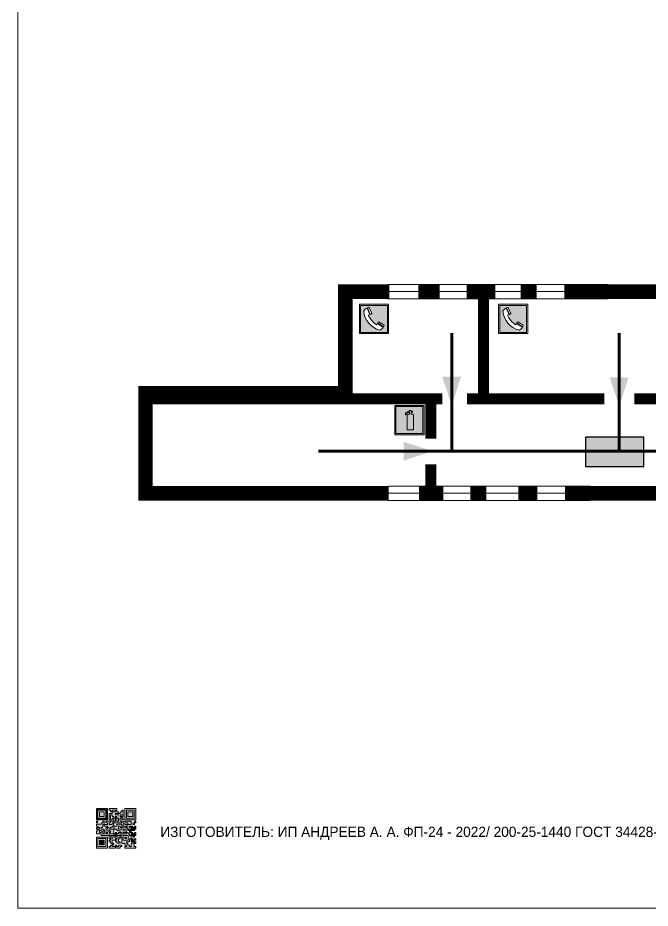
# Model space of a CAD drawing. Header units: millimetres. Extents: x 13114 to 67229, y 22859 to 38520.
# Drawn here: x 22563.4 to 22736.3, y 34764.7 to 35007.8 of the extents above; entities that cross this region are included whole.
import ezdxf

# ---------------------------------------------------------------- set-up
doc = ezdxf.new("R2010")
doc.units = ezdxf.units.MM
doc.layers.add('План_Штампы', color=7, linetype='Continuous')
doc.styles.add('обычный', font='arial.ttf')

# ---------------------------------------------------------------- blocks, each defined once
blk = doc.blocks.new('QR')
at = {"lineweight": 0}
h = blk.add_hatch(color=256, dxfattribs=at)
h.dxf.hatch_style = 1
h.paths.add_polyline_path([(9241.16, 2687.38), (9242.01, 2687.38), (9242.01, 2687.83), (9241.59, 2687.83), (9241.59, 2688.68), (9239.45, 2688.68), (9239.45, 2688.25), (9239.86, 2688.25), (9239.86, 2687.83), (9240.29, 2687.83), (9240.29, 2688.25), (9241.16, 2688.25), (9241.16, 2687.83), (9240.29, 2687.83), (9240.29, 2687.38), (9239.45, 2687.38), (9239.45, 2685.22), (9238.57, 2685.22), (9238.57, 2684.8), (9239.02, 2684.8), (9239.02, 2684.37), (9238.13, 2684.37), (9238.13, 2683.92), (9239.02, 2683.92), (9239.02, 2683.5), (9239.44, 2683.5), (9239.44, 2682.64), (9239.87, 2682.64), (9239.87, 2682.18), (9239.44, 2682.18), (9239.44, 2682.64), (9238.13, 2682.64), (9238.13, 2681.76), (9237.71, 2681.76), (9237.71, 2682.64), (9238.13, 2682.64), (9238.13, 2683.07), (9237.27, 2683.07), (9237.27, 2683.51), (9237.71, 2683.51), (9237.71, 2684.37), (9238.13, 2684.37), (9238.13, 2685.22), (9237.71, 2685.22), (9237.71, 2684.8), (9237.28, 2684.8), (9237.28, 2684.38), (9235.98, 2684.38), (9235.98, 2683.92), (9236.4, 2683.92), (9236.4, 2683.49), (9236.84, 2683.49), (9236.84, 2683.07), (9236.4, 2683.07), (9236.4, 2682.64), (9235.98, 2682.64), (9235.98, 2681.76), (9237.29, 2681.76), (9237.29, 2681.33), (9239.43, 2681.33), (9239.43, 2681.76), (9240.74, 2681.76), (9240.74, 2683.05), (9239.87, 2683.05), (9239.87, 2683.5), (9240.29, 2683.5), (9240.29, 2683.91), (9240.74, 2683.91), (9240.74, 2684.81), (9240.29, 2684.81), (9240.29, 2684.79), (9240.29, 2684.37), (9239.45, 2684.37), (9239.45, 2684.8), (9239.87, 2684.8), (9239.87, 2685.21), (9240.74, 2685.21), (9240.74, 2686.1), (9240.29, 2686.1), (9240.29, 2685.64), (9239.86, 2685.64), (9239.86, 2686.95), (9240.29, 2686.95), (9240.29, 2686.52), (9240.74, 2686.52), (9240.74, 2686.1), (9241.16, 2686.1), (9241.16, 2686.53), (9241.59, 2686.53), (9241.59, 2686.1), (9242.02, 2686.1), (9242.02, 2685.21), (9241.59, 2685.21), (9241.59, 2686.1), (9241.16, 2686.1), (9241.16, 2685.21), (9240.74, 2685.21), (9240.74, 2684.81), (9242.89, 2684.81), (9242.89, 2685.22), (9242.47, 2685.22), (9242.47, 2686.11), (9242.89, 2686.11), (9242.89, 2686.52), (9242.46, 2686.52), (9242.46, 2686.95), (9242.89, 2686.95), (9242.89, 2686.52), (9243.32, 2686.52), (9243.32, 2688.26), (9242.9, 2688.26), (9242.9, 2687.83), (9242.47, 2687.83), (9242.47, 2687.38), (9242.01, 2687.38), (9242.01, 2686.94), (9241.16, 2686.94)])
h.paths.add_polyline_path([(9239.02, 2682.18), (9239.02, 2681.76), (9238.54, 2681.76), (9238.54, 2682.18)], flags=16)
h.paths.add_polyline_path([(9237.27, 2682.65), (9237.27, 2682.19), (9236.83, 2682.19), (9236.83, 2682.65)], flags=16)
h = blk.add_hatch(color=256, dxfattribs=at)
h.dxf.hatch_style = 1
h.paths.add_polyline_path([(9238.15, 2687.83), (9236.83, 2687.83), (9236.83, 2686.52), (9238.15, 2686.52)], flags=0)
h.paths.add_polyline_path([(9239.01, 2685.65), (9239.01, 2688.68), (9235.98, 2688.68), (9235.98, 2685.65)])
h.paths.add_polyline_path([(9236.41, 2686.1), (9236.41, 2688.26), (9238.56, 2688.26), (9238.56, 2686.1)], flags=16)
h.paths.add_polyline_path([(9236.83, 2686.52), (9236.83, 2687.83), (9238.15, 2687.83), (9238.15, 2686.52)], flags=0)
h = blk.add_hatch(color=256, dxfattribs=at)
h.dxf.hatch_style = 1
h.paths.add_polyline_path([(9238.15, 2686.52), (9238.15, 2687.83), (9236.83, 2687.83), (9236.83, 2686.52)])
h.paths.add_polyline_path([(9245.91, 2686.52), (9245.91, 2687.83), (9244.59, 2687.83), (9244.59, 2686.52)], flags=0)
h.paths.add_polyline_path([(9246.77, 2685.65), (9246.77, 2688.68), (9243.74, 2688.68), (9243.74, 2685.65)])
h.paths.add_polyline_path([(9244.17, 2686.1), (9244.17, 2688.26), (9246.32, 2688.26), (9246.32, 2686.1)], flags=16)
h.paths.add_polyline_path([(9244.59, 2686.52), (9244.59, 2687.83), (9245.91, 2687.83), (9245.91, 2686.52)], flags=0)
h = blk.add_hatch(color=256, dxfattribs=at)
h.dxf.hatch_style = 1
h.paths.add_polyline_path([(9240.75, 2681.76), (9240.75, 2681.35), (9241.17, 2681.35), (9241.17, 2681.76)])
h.paths.add_polyline_path([(9241.6, 2682.18), (9241.17, 2682.18), (9241.17, 2681.76), (9241.6, 2681.76)])
h.paths.add_polyline_path([(9242.47, 2681.34), (9242.47, 2682.19), (9242.02, 2682.19), (9242.02, 2681.76), (9241.6, 2681.76), (9241.6, 2681.34)])
h.paths.add_polyline_path([(9239.87, 2678.3), (9239.44, 2678.3), (9239.44, 2677.89), (9241.17, 2677.89), (9241.17, 2678.3), (9240.28, 2678.3), (9240.28, 2678.73), (9239.87, 2678.73)])
h.paths.add_polyline_path([(9240.75, 2678.73), (9240.75, 2679.19), (9240.28, 2679.19), (9240.28, 2678.73)])
h.paths.add_polyline_path([(9241.6, 2678.73), (9241.17, 2678.73), (9241.17, 2678.3), (9241.6, 2678.3)])
h.paths.add_polyline_path([(9242.02, 2678.3), (9241.6, 2678.3), (9241.6, 2677.89), (9242.48, 2677.89), (9242.48, 2678.31), (9242.9, 2678.31), (9242.9, 2678.73), (9242.02, 2678.73)])
h.paths.add_polyline_path([(9246.36, 2684.37), (9246.36, 2684.79), (9245.93, 2684.79), (9245.93, 2684.37)])
h.paths.add_polyline_path([(9246.78, 2685.2), (9246.36, 2685.2), (9246.36, 2684.79), (9246.78, 2684.79)])
h.paths.add_polyline_path([(9245.91, 2687.83), (9244.59, 2687.83), (9244.59, 2686.52), (9245.91, 2686.52)])
h = blk.add_hatch(color=256, dxfattribs=at)
h.dxf.hatch_style = 1
h.paths.add_polyline_path([(9243.32, 2686.11), (9242.89, 2686.11), (9242.89, 2685.64), (9243.32, 2685.64)])
h.paths.add_polyline_path([(9239.02, 2683.07), (9239.02, 2683.5), (9238.56, 2683.5), (9238.56, 2683.07)])
h.paths.add_polyline_path([(9236.4, 2684.8), (9236.4, 2685.22), (9235.98, 2685.22), (9235.98, 2684.8)])
h.paths.add_polyline_path([(9236.4, 2683.07), (9236.4, 2683.49), (9235.98, 2683.49), (9235.98, 2683.07)])
h = blk.add_hatch(color=256, dxfattribs=at)
h.dxf.hatch_style = 1
h.paths.add_polyline_path([(9243.32, 2682.64), (9243.32, 2683.07), (9244.62, 2683.07), (9244.62, 2684.37), (9243.74, 2684.37), (9243.74, 2684.8), (9244.62, 2684.8), (9244.62, 2684.37), (9245.48, 2684.37), (9245.48, 2685.22), (9243.32, 2685.22), (9243.32, 2683.5), (9242.89, 2683.5), (9242.89, 2683.06), (9242.01, 2683.06), (9242.01, 2683.91), (9242.47, 2683.91), (9242.47, 2683.5), (9242.89, 2683.5), (9242.89, 2684.38), (9241.59, 2684.38), (9241.59, 2683.91), (9240.74, 2683.91), (9240.74, 2683.05), (9241.59, 2683.05), (9241.59, 2682.64), (9242.47, 2682.64), (9242.47, 2682.19), (9242.91, 2682.19), (9242.91, 2681.34), (9242.48, 2681.34), (9242.48, 2680.91), (9242.91, 2680.91), (9242.91, 2679.17), (9243.75, 2679.17), (9243.75, 2678.73), (9244.2, 2678.73), (9244.2, 2678.3), (9243.75, 2678.3), (9243.75, 2677.88), (9246.78, 2677.88), (9246.78, 2678.3), (9246.35, 2678.3), (9246.35, 2679.19), (9245.48, 2679.19), (9245.48, 2678.31), (9245.05, 2678.31), (9245.05, 2678.73), (9244.62, 2678.73), (9244.62, 2679.19), (9244.2, 2679.19), (9244.2, 2679.61), (9245.05, 2679.61), (9245.05, 2680.46), (9245.48, 2680.46), (9245.48, 2681.34), (9245.04, 2681.34), (9245.04, 2681.76), (9244.63, 2681.76), (9244.63, 2682.19), (9244.21, 2682.19), (9244.21, 2681.76), (9243.32, 2681.76), (9243.32, 2682.19), (9244.21, 2682.19), (9244.21, 2682.64)])
h.paths.add_polyline_path([(9243.75, 2683.49), (9243.75, 2683.92), (9244.21, 2683.92), (9244.21, 2683.49)], flags=16)
h.paths.add_polyline_path([(9243.32, 2681.34), (9244.63, 2681.34), (9244.63, 2680.04), (9243.32, 2680.04)], flags=16)
h.paths.add_polyline_path([(9243.76, 2680.89), (9244.18, 2680.89), (9244.18, 2680.48), (9243.76, 2680.48)], flags=0)
h = blk.add_hatch(color=256, dxfattribs=at)
h.dxf.hatch_style = 1
h.paths.add_polyline_path([(9246.36, 2683.07), (9246.78, 2683.07), (9246.78, 2683.92), (9246.36, 2683.92), (9246.36, 2683.49), (9245.92, 2683.49), (9245.92, 2683.92), (9245.06, 2683.92), (9245.06, 2683.49), (9245.48, 2683.49), (9245.48, 2683.07), (9244.62, 2683.07), (9244.62, 2682.65), (9245.05, 2682.65), (9245.05, 2682.18), (9245.48, 2682.18), (9245.48, 2682.65), (9246.36, 2682.65)])
h.paths.add_polyline_path([(9246.78, 2682.18), (9246.36, 2682.18), (9246.36, 2681.75), (9245.92, 2681.75), (9245.92, 2682.18), (9245.48, 2682.18), (9245.48, 2681.34), (9245.48, 2681.34), (9245.94, 2681.34), (9245.94, 2680.91), (9246.36, 2680.91), (9246.36, 2681.34), (9246.78, 2681.34)])
h = blk.add_hatch(color=256, dxfattribs=at)
h.dxf.hatch_style = 1
h.paths.add_polyline_path([(9235.98, 2680.9), (9235.98, 2677.86), (9239.02, 2677.86), (9239.02, 2680.9)])
h.paths.add_polyline_path([(9238.57, 2680.48), (9238.57, 2678.32), (9236.41, 2678.32), (9236.41, 2680.48)], flags=16)
h.paths.add_polyline_path([(9238.15, 2680.05), (9238.15, 2678.74), (9236.83, 2678.74), (9236.83, 2680.05)], flags=0)
h = blk.add_hatch(color=256, dxfattribs=at)
h.dxf.hatch_style = 1
h.paths.add_polyline_path([(9238.15, 2680.05), (9236.83, 2680.05), (9236.83, 2678.74), (9238.15, 2678.74)])
h = blk.add_hatch(color=256, dxfattribs=at)
h.dxf.hatch_style = 1
h.paths.add_polyline_path([(9242.02, 2680.46), (9242.48, 2680.46), (9242.48, 2680.91), (9241.58, 2680.91), (9241.58, 2681.35), (9241.17, 2681.35), (9241.17, 2680.91), (9240.75, 2680.91), (9240.75, 2681.33), (9239.43, 2681.33), (9239.43, 2680.46), (9239.86, 2680.46), (9239.86, 2680.92), (9240.3, 2680.92), (9240.3, 2680.46), (9239.86, 2680.46), (9239.86, 2680.04), (9239.44, 2680.04), (9239.44, 2679.62), (9239.86, 2679.62), (9239.86, 2679.19), (9240.29, 2679.19), (9240.29, 2680.03), (9241.18, 2680.03), (9241.18, 2680.47), (9241.6, 2680.47), (9241.6, 2680.03), (9241.18, 2680.03), (9241.18, 2679.61), (9241.6, 2679.61), (9241.6, 2679.19), (9242.47, 2679.19), (9242.47, 2679.6), (9242.02, 2679.6)])
h = blk.add_hatch(color=256, dxfattribs=at)
h.dxf.hatch_style = 1
h.paths.add_polyline_path([(9244.18, 2680.48), (9244.18, 2680.89), (9243.76, 2680.89), (9243.76, 2680.48)])
h = blk.add_hatch(color=256, dxfattribs=at)
h.dxf.hatch_style = 1
h.paths.add_polyline_path([(9245.93, 2680.04), (9245.93, 2680.46), (9245.48, 2680.46), (9245.48, 2679.62), (9246.35, 2679.62), (9246.35, 2680.04)])
h.paths.add_polyline_path([(9246.78, 2680.04), (9246.78, 2680.46), (9246.35, 2680.46), (9246.35, 2680.04)])
h.paths.add_polyline_path([(9246.78, 2679.18), (9246.78, 2679.62), (9246.35, 2679.62), (9246.35, 2679.18)])
for points in [[(9237.71, 2685.22), (9238.13, 2685.22), (9238.13, 2684.37), (9237.71, 2684.37), (9237.71, 2683.51), (9237.27, 2683.51), (9237.27, 2683.07), (9238.13, 2683.07), (9238.13, 2682.64), (9237.71, 2682.64), (9237.71, 2681.76), (9238.13, 2681.76), (9238.13, 2682.64), (9239.44, 2682.64), (9239.44, 2683.5), (9239.02, 2683.5), (9239.02, 2683.07), (9238.56, 2683.07), (9238.56, 2683.5), (9239.02, 2683.5), (9239.02, 2683.92), (9238.13, 2683.92), (9238.13, 2684.37), (9239.02, 2684.37), (9239.02, 2684.8), (9238.57, 2684.8), (9238.57, 2685.22), (9239.45, 2685.22), (9239.45, 2687.38), (9240.29, 2687.38), (9240.29, 2687.83), (9239.86, 2687.83), (9239.86, 2688.25), (9239.45, 2688.25), (9239.45, 2688.68), (9241.59, 2688.68), (9241.59, 2687.83), (9242.01, 2687.83), (9242.01, 2687.38), (9242.47, 2687.38), (9242.47, 2687.83), (9242.9, 2687.83), (9242.9, 2688.26), (9243.32, 2688.26), (9243.32, 2686.52), (9242.89, 2686.52), (9242.89, 2686.11), (9243.32, 2686.11), (9243.32, 2685.64), (9242.89, 2685.64), (9242.89, 2686.11), (9242.47, 2686.11), (9242.47, 2685.22), (9242.89, 2685.22), (9242.89, 2684.81), (9240.74, 2684.81), (9240.74, 2683.91), (9241.59, 2683.91), (9241.59, 2684.38), (9242.89, 2684.38), (9242.89, 2683.5), (9242.47, 2683.5), (9242.47, 2683.91), (9242.01, 2683.91), (9242.01, 2683.06), (9242.89, 2683.06), (9242.89, 2683.5), (9243.32, 2683.5), (9243.32, 2685.22), (9245.48, 2685.22), (9245.48, 2684.37), (9244.62, 2684.37), (9244.62, 2683.07), (9245.48, 2683.07), (9245.48, 2683.49), (9245.06, 2683.49), (9245.06, 2683.92), (9245.92, 2683.92), (9245.92, 2683.49), (9246.36, 2683.49), (9246.36, 2683.92), (9246.78, 2683.92), (9246.78, 2683.07), (9246.36, 2683.07), (9246.36, 2682.65), (9245.48, 2682.65), (9245.48, 2682.18), (9245.92, 2682.18), (9245.92, 2681.75), (9246.36, 2681.75), (9246.36, 2682.18), (9246.78, 2682.18), (9246.78, 2681.34), (9246.36, 2681.34), (9246.36, 2680.91), (9245.94, 2680.91), (9245.94, 2681.34), (9245.48, 2681.34), (9245.48, 2680.46), (9245.93, 2680.46), (9245.93, 2680.04), (9246.35, 2680.04), (9246.35, 2680.46), (9246.78, 2680.46), (9246.78, 2680.04), (9246.78, 2680.04), (9246.35, 2680.04), (9246.35, 2679.62), (9246.78, 2679.62), (9246.78, 2679.18), (9246.35, 2679.18), (9246.35, 2678.3), (9246.78, 2678.3), (9246.78, 2677.88), (9243.75, 2677.88), (9243.75, 2678.3), (9244.2, 2678.3), (9244.2, 2678.73), (9243.75, 2678.73), (9243.75, 2679.17), (9242.91, 2679.17), (9242.91, 2680.91), (9242.48, 2680.91), (9242.48, 2680.46), (9242.02, 2680.46), (9242.02, 2679.6), (9242.47, 2679.6), (9242.47, 2679.19), (9241.6, 2679.19), (9241.6, 2679.61), (9241.18, 2679.61), (9241.18, 2680.03), (9240.29, 2680.03), (9240.29, 2679.19), (9240.75, 2679.19), (9240.75, 2678.73), (9240.28, 2678.73), (9240.28, 2678.3), (9241.17, 2678.3), (9241.17, 2678.73), (9241.6, 2678.73), (9241.6, 2678.3), (9242.02, 2678.3), (9242.02, 2678.73), (9242.9, 2678.73), (9242.9, 2678.31), (9242.48, 2678.31), (9242.48, 2677.89), (9241.6, 2677.89), (9241.6, 2678.3), (9241.17, 2678.3), (9241.17, 2677.89), (9239.44, 2677.89), (9239.44, 2678.3), (9239.87, 2678.3), (9239.87, 2678.73), (9240.28, 2678.73), (9240.28, 2679.19), (9240.29, 2679.19), (9239.86, 2679.19), (9239.86, 2679.62), (9239.44, 2679.62), (9239.44, 2680.04), (9239.86, 2680.04), (9239.86, 2680.46), (9239.43, 2680.46), (9239.43, 2681.33), (9237.29, 2681.33), (9237.29, 2681.76), (9235.98, 2681.76), (9235.98, 2682.64), (9236.4, 2682.64), (9236.4, 2683.07), (9235.98, 2683.07), (9235.98, 2683.49), (9236.4, 2683.49), (9236.4, 2683.92), (9235.98, 2683.92), (9235.98, 2684.38), (9237.28, 2684.38), (9237.28, 2684.8), (9237.71, 2684.8), (9237.71, 2685.22), (9237.92, 2685.22)], [(9240.74, 2685.21), (9239.87, 2685.21), (9239.87, 2684.8), (9239.45, 2684.8), (9239.45, 2684.37), (9240.29, 2684.37), (9240.29, 2684.79), (9240.29, 2684.81), (9240.74, 2684.81), (9240.74, 2685.21), (9239.87, 2685.21)], [(9240.74, 2686.1), (9240.74, 2686.52), (9240.29, 2686.52), (9240.29, 2686.95), (9239.86, 2686.95), (9239.86, 2685.64), (9240.29, 2685.64), (9240.29, 2686.1), (9240.74, 2686.1), (9240.74, 2686.52)], [(9244.62, 2684.37), (9244.62, 2684.8), (9243.74, 2684.8), (9243.74, 2684.37), (9244.62, 2684.37)], [(9240.74, 2683.05), (9240.74, 2681.76), (9239.43, 2681.76), (9239.43, 2681.33), (9240.75, 2681.33), (9240.75, 2681.35), (9240.75, 2680.91), (9241.17, 2680.91), (9241.17, 2681.35), (9241.58, 2681.35), (9241.58, 2680.91), (9242.48, 2680.91), (9242.48, 2681.34), (9242.91, 2681.34), (9242.91, 2682.19), (9242.47, 2682.19), (9242.47, 2682.64), (9241.59, 2682.64), (9241.59, 2683.05), (9240.74, 2683.05)], [(9240.74, 2683.91), (9240.29, 2683.91), (9240.29, 2683.5), (9239.87, 2683.5), (9239.87, 2683.05), (9240.74, 2683.05), (9240.74, 2683.91)], [(9241.6, 2681.76), (9242.02, 2681.76), (9242.02, 2682.19), (9242.47, 2682.19), (9242.47, 2681.34), (9241.6, 2681.34), (9241.6, 2681.76)], [(9244.62, 2683.07), (9243.32, 2683.07), (9243.32, 2682.64), (9244.21, 2682.64), (9244.21, 2682.19), (9243.32, 2682.19), (9243.32, 2681.76), (9244.21, 2681.76), (9244.21, 2682.19), (9244.63, 2682.19), (9244.63, 2681.76), (9245.04, 2681.76), (9245.04, 2681.34), (9245.48, 2681.34)], [(9245.48, 2682.18), (9245.05, 2682.18), (9245.05, 2682.65), (9244.62, 2682.65), (9244.62, 2683.07)], [(9245.48, 2682.18), (9245.48, 2681.34)], [(9239.86, 2680.46), (9239.86, 2680.92), (9240.3, 2680.92), (9240.3, 2680.46), (9239.86, 2680.46)], [(9245.48, 2680.46), (9245.05, 2680.46), (9245.05, 2679.61), (9244.2, 2679.61), (9244.2, 2679.19), (9244.62, 2679.19), (9244.62, 2678.73), (9245.05, 2678.73), (9245.05, 2678.31), (9245.48, 2678.31), (9245.48, 2679.19), (9246.35, 2679.19), (9246.35, 2679.07)], [(9246.35, 2679.62), (9245.48, 2679.62), (9245.48, 2680.46)], [(9245.48, 2680.46), (9245.48, 2679.62), (9246.35, 2679.62), (9246.35, 2680.04), (9245.93, 2680.04), (9245.93, 2680.46), (9245.48, 2680.46), (9245.48, 2679.62)], [(9246.35, 2679.62), (9246.35, 2679.18)]]:
    blk.add_lwpolyline(points, dxfattribs=at)
for points in [[(9235.98, 2685.65), (9239.01, 2685.65), (9239.01, 2688.68), (9235.98, 2688.68)], [(9236.41, 2688.26), (9238.56, 2688.26), (9238.56, 2686.1), (9236.41, 2686.1)], [(9236.83, 2687.83), (9238.15, 2687.83), (9238.15, 2686.52), (9236.83, 2686.52)], [(9240.29, 2687.83), (9241.16, 2687.83), (9241.16, 2688.25), (9240.29, 2688.25)], [(9240.29, 2688.25), (9241.16, 2688.25), (9241.16, 2687.83), (9240.29, 2687.83)], [(9242.01, 2687.38), (9241.16, 2687.38), (9241.16, 2686.94), (9242.01, 2686.94)], [(9241.16, 2687.38), (9242.01, 2687.38), (9242.01, 2686.94), (9241.16, 2686.94)], [(9243.74, 2685.65), (9246.77, 2685.65), (9246.77, 2688.68), (9243.74, 2688.68)], [(9244.17, 2688.26), (9246.32, 2688.26), (9246.32, 2686.1), (9244.17, 2686.1)], [(9244.59, 2687.83), (9245.91, 2687.83), (9245.91, 2686.52), (9244.59, 2686.52)], [(9235.98, 2684.8), (9236.4, 2684.8), (9236.4, 2685.22), (9235.98, 2685.22)], [(9241.16, 2686.1), (9240.74, 2686.1), (9240.74, 2685.21), (9241.16, 2685.21)], [(9241.16, 2686.53), (9241.59, 2686.53), (9241.59, 2686.1), (9241.16, 2686.1)], [(9241.59, 2686.1), (9242.02, 2686.1), (9242.02, 2685.21), (9241.59, 2685.21)], [(9242.89, 2686.52), (9242.46, 2686.52), (9242.46, 2686.95), (9242.89, 2686.95)], [(9245.93, 2684.79), (9246.36, 2684.79), (9246.36, 2684.37), (9245.93, 2684.37)], [(9246.36, 2685.2), (9246.78, 2685.2), (9246.78, 2684.79), (9246.36, 2684.79)], [(9236.4, 2683.07), (9236.84, 2683.07), (9236.84, 2683.49), (9236.4, 2683.49)], [(9236.83, 2682.19), (9237.27, 2682.19), (9237.27, 2682.65), (9236.83, 2682.65)], [(9238.54, 2682.18), (9239.02, 2682.18), (9239.02, 2681.76), (9238.54, 2681.76)], [(9239.44, 2682.64), (9239.87, 2682.64), (9239.87, 2682.18), (9239.44, 2682.18)], [(9243.75, 2683.92), (9244.21, 2683.92), (9244.21, 2683.49), (9243.75, 2683.49)], [(9235.98, 2677.86), (9239.02, 2677.86), (9239.02, 2680.9), (9235.98, 2680.9)], [(9236.41, 2680.48), (9238.57, 2680.48), (9238.57, 2678.32), (9236.41, 2678.32)], [(9236.83, 2680.05), (9238.15, 2680.05), (9238.15, 2678.74), (9236.83, 2678.74)], [(9240.75, 2681.76), (9241.17, 2681.76), (9241.17, 2681.35), (9240.75, 2681.35)], [(9241.17, 2682.18), (9241.6, 2682.18), (9241.6, 2681.76), (9241.17, 2681.76)], [(9241.18, 2680.03), (9241.6, 2680.03), (9241.6, 2680.47), (9241.18, 2680.47)], [(9243.32, 2680.04), (9244.63, 2680.04), (9244.63, 2681.34), (9243.32, 2681.34)], [(9243.76, 2680.89), (9244.18, 2680.89), (9244.18, 2680.48), (9243.76, 2680.48)]]:
    blk.add_lwpolyline(points, close=True, dxfattribs=at)
blk = doc.blocks.new('A$C32E8229D')
at = {"true_color": 0xffffff}
blk.add_hatch(color=7, dxfattribs=at).paths.add_polyline_path([(0, 0), (0, -8), (16, -8), (16, 0)])
h = blk.add_hatch(color=126)
h.paths.add_polyline_path([(0.2, -0.2), (15.8, -0.2), (15.8, -7.8), (0.2, -7.8)])
h.paths.add_polyline_path([(13.49, -2.05), (12.08, -2.05), (11.37, -2.63, 0.162397), (11.29, -2.84), (11.29, -3.63), (10.35, -3.63), (10.35, -4.05), (11.68, -4.05), (11.68, -3.48), (12.26, -4.28), (11.29, -5.1), (11.29, -6.78), (11.85, -6.78), (11.85, -5.44), (12.8, -4.64), (12.8, -5.94), (14.46, -5.94), (14.46, -5.39), (13.45, -5.39), (13.45, -3.97), (12.46, -2.59), (13.15, -2.59), (13.69, -3.34), (14.18, -3)], flags=16)
h.paths.add_polyline_path([(10.74, -1.82, 1), (11.8, -1.82, 1)], flags=16)
h.paths.add_polyline_path([(9.39, -3.59), (5.99, -3.59), (6.56, -3.03), (5.91, -3.03), (5.1, -3.83), (5.91, -4.64), (6.56, -4.64), (5.99, -4.09), (9.39, -4.09)], flags=16)
h.paths.add_polyline_path([(4.29, -1.08), (1.72, -1.08), (1.72, -6.6), (4.29, -6.6)], flags=16)
at = {"color": 126}
blk.add_lwpolyline([(16, -8), (0, -8), (0, 0), (16, 0)], close=True, dxfattribs=at)
blk = doc.blocks.new('A$C3AD82952')
at = {"true_color": 0xf5f5ff}
h = blk.add_hatch(color=7, dxfattribs=at)
h.dxf.hatch_style = 1
h.paths.add_polyline_path([(8.21, 8.73, 0.414214), (7.89, 9.05), (7.22, 9.05), (7.22, 9.92), (7.59, 9.92, 1), (7.57, 10.36), (7.22, 10.36), (7.22, 10.6), (6.43, 10.6), (6.43, 10.36), (6.01, 10.36), (4.74, 9.59), (4.74, 8.69), (4.98, 8.73), (4.98, 9.26), (6.12, 9.91), (6.43, 9.91), (6.43, 9.05), (5.76, 9.05, 0.414214), (5.44, 8.73), (5.44, 2.2), (8.21, 2.2)], flags=0)
h.paths.add_polyline_path([(12.8, 12.8), (0, 12.8), (0, 0), (12.8, 0)])
h.paths.add_polyline_path([(0.51, 12.29), (12.29, 12.29), (12.29, 0.51), (0.51, 0.51)], flags=16)
h.paths.add_polyline_path([(4.74, 9.59), (6.01, 10.36), (6.43, 10.36), (6.43, 10.6), (7.22, 10.6), (7.22, 10.36), (7.59, 10.36, -0.94586), (7.59, 9.92), (7.22, 9.92), (7.22, 9.05), (7.89, 9.05, -0.414214), (8.21, 8.73), (8.21, 2.2), (5.44, 2.2), (5.44, 8.73, -0.414214), (5.76, 9.05), (6.43, 9.05), (6.43, 9.91), (6.12, 9.91), (4.98, 9.26), (4.98, 8.73), (4.74, 8.69)], flags=0)
h = blk.add_hatch(color=242)
h.dxf.hatch_style = 1
h.paths.add_polyline_path([(12.29, 12.29), (0.51, 12.29), (0.51, 0.51), (12.29, 0.51)])
h.paths.add_polyline_path([(4.74, 8.69), (4.74, 9.59), (6.01, 10.36), (6.43, 10.36), (6.43, 10.6), (7.22, 10.6), (7.22, 10.36), (7.59, 10.36, -0.94586), (7.59, 9.92), (7.22, 9.92), (7.22, 9.05), (7.89, 9.05, -0.414214), (8.21, 8.73), (8.21, 2.2), (5.44, 2.2), (5.44, 8.73, -0.414214), (5.76, 9.05), (6.43, 9.05), (6.43, 9.91), (6.12, 9.91), (4.98, 9.26), (4.98, 8.73)], flags=16)
h = blk.add_hatch(color=7, dxfattribs=at)
h.dxf.hatch_style = 1
h.paths.add_polyline_path([(8.21, 8.73, 0.414214), (7.89, 9.05), (7.22, 9.05), (7.22, 9.92), (7.59, 9.92, 1), (7.57, 10.36), (7.22, 10.36), (7.22, 10.6), (6.43, 10.6), (6.43, 10.36), (6.01, 10.36), (4.74, 9.59), (4.74, 8.69), (4.98, 8.73), (4.98, 9.26), (6.12, 9.91), (6.43, 9.91), (6.43, 9.05), (5.76, 9.05, 0.414214), (5.44, 8.73), (5.44, 2.2), (8.21, 2.2)])
at = {"color": 242, "lineweight": 5}
for p, q in [((0, 0), (0, 12.8)), ((0, 12.8), (12.8, 12.8)), ((12.8, 0), (12.8, 12.8)), ((6.01, 10.36), (4.74, 9.59)), ((4.74, 9.59), (4.74, 8.69)), ((4.74, 8.69), (4.98, 8.73)), ((4.98, 9.26), (6.12, 9.91)), ((4.98, 8.73), (4.98, 9.26)), ((5.44, 2.2), (5.44, 8.73)), ((5.76, 9.05), (6.43, 9.05)), ((6.01, 10.36), (6.43, 10.36)), ((6.12, 9.91), (6.43, 9.91)), ((7.22, 10.6), (6.43, 10.6)), ((6.43, 10.6), (6.43, 10.36)), ((6.43, 9.91), (6.43, 9.05)), ((7.22, 10.36), (7.22, 10.6)), ((7.59, 10.36), (7.22, 10.36)), ((7.22, 9.05), (7.22, 9.92)), ((7.59, 9.92), (7.22, 9.92)), ((7.89, 9.05), (7.22, 9.05)), ((8.21, 2.2), (8.21, 8.73)), ((0, 0), (12.8, 0)), ((5.44, 2.2), (8.21, 2.2))]:
    blk.add_line(p, q, dxfattribs=at)
blk.add_lwpolyline([(0.51, 12.29), (12.29, 12.29), (12.29, 0.51), (0.51, 0.51)], close=True, dxfattribs=at)
for centre, radius, start, end in [((5.76, 8.73), 0.32, 90, 180), ((7.58, 10.14), 0.223, 273.1875, 86.8125), ((7.89, 8.73), 0.32, 0, 90)]:
    blk.add_arc(centre, radius, start, end, dxfattribs=at)
blk = doc.blocks.new('A$C456E1F9C')
at = {"lineweight": 5}
h = blk.add_hatch(color=242, dxfattribs=at)
h.paths.add_polyline_path([(0.51, -1.47), (0.51, -13.26), (12.29, -13.26), (12.29, -1.47)])
h.paths.add_polyline_path([(5.42, -4.95, -0.254479), (4.78, -5.4), (3.52, -2.53, -0.209735), (4.23, -2.4)], flags=16)
h.paths.add_polyline_path([(8.53, -8.6), (10.87, -10.17), (10.54, -10.76), (8.03, -9.13, -0.192251)], flags=16)
h.paths.add_polyline_path([(4.61, -5.49, 0.005518), (3.87, -5.72, 0.128647), (7.49, -10.01, 0.00809), (7.83, -9.33), (10.47, -10.97, -0.16736), (8.99, -12.25, -0.327862), (1.95, -3.95, -0.166952), (3.36, -2.62)], flags=16)
at = {"color": 242, "lineweight": 5}
for p, q in [((0, -13.77), (0, -0.97)), ((12.8, -0.97), (0, -0.97)), ((4.61, -5.49), (3.36, -2.62)), ((3.52, -2.53), (4.78, -5.4)), ((4.23, -2.4), (5.42, -4.95)), ((12.8, -13.77), (12.8, -0.97)), ((7.83, -9.33), (10.47, -10.97)), ((8.03, -9.13), (10.54, -10.76)), ((10.81, -10.12), (8.53, -8.6)), ((10.54, -10.76), (10.8, -10.3)), ((10.8, -10.3), (10.81, -10.12)), ((0, -13.77), (12.8, -13.77))]:
    blk.add_line(p, q, dxfattribs=at)
blk.add_lwpolyline([(0.51, -1.47), (12.29, -1.47), (12.29, -13.26), (0.51, -13.26)], close=True, dxfattribs=at)
for centre, radius, start, end in [((4.59, -5.34), 2.99, 114.2845, 152.1974), ((4.02, -3.27), 0.891, 76.3284, 123.7092), ((11.12, -3.31), 9.19, 183.9915, 256.6009), ((14.98, -39.1), 35.17, 107.1487, 108.4135), ((13.86, -0.94), 11.08, 205.5536, 234.8762), ((4.68, -4.59), 0.824, 276.9621, 334.0723), ((-13.31, 0.8), 23.44, 332.5487, 334.4027), ((8.94, -9.5), 0.989, 114.4092, 157.9388), ((7.87, -9.46), 3, 291.9291, 329.9329)]:
    blk.add_arc(centre, radius, start, end, dxfattribs=at)

msp = doc.modelspace()

# ---------------------------------------------------------------- linework, layer by layer
at = {"color": 5, "lineweight": 0}
msp.add_lwpolyline([(22563.37, 34764.67), (23163.37, 34764.67), (23163.37, 35159.67), (22563.37, 35159.67)], close=True, dxfattribs=at)
at = {"color": 126, "lineweight": 100, "true_color": 0x008754}
for points in [[(22645.55, 34889.5), (22878.06, 34889.5), (22878.06, 35006.14)], [(22681.99, 34889.5), (22681.99, 34921.68)], [(22727.79, 34921.68), (22727.79, 34889.5)]]:
    msp.add_lwpolyline(points, dxfattribs=at)
at = {"lineweight": 0}
for points, const_width in [([(22664.98, 34933.05), (22652.91, 34933.05), (22652.91, 34905.27), (22598.28, 34905.27), (22598.28, 34877.97), (22664.72, 34877.97)], 4), ([(22672.88, 34933.05), (22678.73, 34933.05)], 4), ([(22686.12, 34933.05), (22693.92, 34933.05)], 4), ([(22690.72, 34903.8), (22690.72, 34932.95)], 3), ([(22700.8, 34933.05), (22705.21, 34933.05)], 4), ([(22712.81, 34933.05), (22748.71, 34933.05)], 4), ([(22655.47, 34903.8), (22597.67, 34903.8), (22679.47, 34903.8)], 3), ([(22676.31, 34892.91), (22676.31, 34903.8)], 3), ([(22686.14, 34903.8), (22723.67, 34903.8)], 3), ([(22731.87, 34903.8), (22747.6, 34903.8)], 3), ([(22676.31, 34877.97), (22676.31, 34885.93)], 3), ([(22673.09, 34877.97), (22679.74, 34877.97)], 4), ([(22687.11, 34877.97), (22691.5, 34877.97)], 4), ([(22700.2, 34877.97), (22705.41, 34877.97)], 4)]:
    msp.add_lwpolyline(points, dxfattribs=dict(at, const_width=const_width))
for points in [[(22664.69, 34934.96), (22724.77, 34934.96)], [(22664.98, 34933.05), (22725.06, 34933.05)], [(22664.47, 34931.11), (22724.55, 34931.11)], [(22664.67, 34879.89), (22719.86, 34879.89)], [(22664.6, 34876.01), (22719.8, 34876.01)], [(22664.72, 34877.97), (22719.91, 34877.97)]]:
    msp.add_lwpolyline(points, dxfattribs=at)
at = {"lineweight": 0, "const_width": 4}
msp.add_lwpolyline([(22712.98, 34877.97), (22748.71, 34877.97), (22748.71, 34826.26, 0.414214), (22758.71, 34816.26), (22771.16, 34816.26)], format="xyb", dxfattribs=at)
at = {"layer": 'План_Штампы', "color": 126, "true_color": 0x008754}
for points in [[(22679.39, 34909.84), (22684.53, 34909.83), (22681.98, 34901.95)], [(22725.19, 34909.61), (22730.32, 34909.6), (22727.78, 34901.72)], [(22668.87, 34886.91), (22668.89, 34892.05), (22676.76, 34889.5)]]:
    msp.add_solid(points, dxfattribs=at)

# ---------------------------------------------------------------- block references
at = {"xscale": 0.625, "yscale": 0.625, "zscale": 0.625}
for name, p in [('A$C456E1F9C', (22656.74, 34930.21)), ('A$C456E1F9C', (22694.79, 34930.21)), ('A$C3AD82952', (22666.42, 34893.97))]:
    msp.add_blockref(name, p, dxfattribs=at)
at = {"color": 22, "lineweight": 100, "true_color": 0xbb1e10}
msp.add_blockref('QR', (13348.88, 32103.19), dxfattribs=at)
at = {"layer": 'План_Штампы', "color": 126, "true_color": 0x008754, "xscale": -1}
msp.add_blockref('A$C32E8229D', (22734.53, 34893.3), dxfattribs=at)

# ---------------------------------------------------------------- texts
at = {"lineweight": 0, "insert": (22676.38, 34785.12), "char_height": 2.8, "width": 191.3484, "attachment_point": 5, "style": 'обычный'}
msp.add_mtext('\\pi-8.4,l8.4,t8.4;{\\fProxima Nova Rg|b0|i0|c204|p2;ИЗГОТОВИТЕЛЬ: ИП АНДРЕЕВ А. А.\\fProxima Nova Rg|b0|i0|c0|p2; \\fProxima Nova Rg|b0|i0|c204|p2;ФП-24 - 2022/ 200-25-1440 ГОСТ 34428-2018-Е\\H1.2266x; }', dxfattribs=at)

doc.saveas('drawing.dxf')
